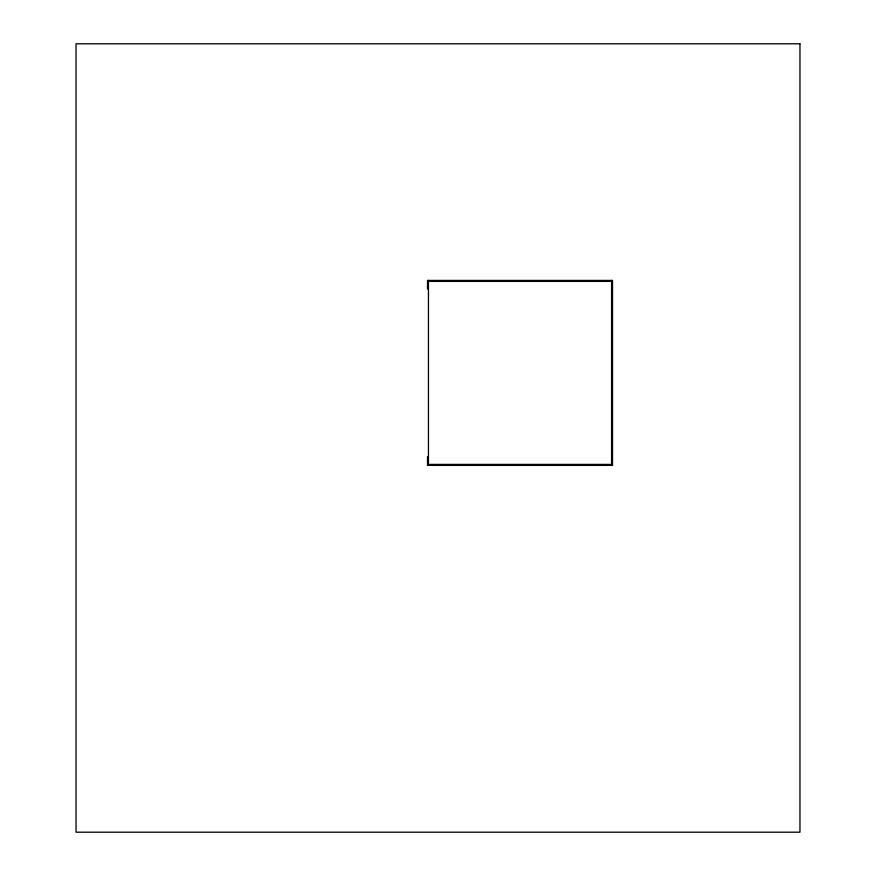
<?xml version="1.0" encoding="UTF-8"?>
<svg xmlns="http://www.w3.org/2000/svg" width="876" height="876" viewBox="0 0 876 876"><rect width="100%" height="100%" fill="white"/><g stroke="black" fill="none" stroke-linecap="round" stroke-linejoin="round"><path stroke-width="1.31" d="M428.452 281.382L611.568 281.382M428.452 289.036L427.499 289.036L427.499 280.43L612.521 280.43L612.521 465.386L427.499 465.375L427.499 456.79L428.452 456.79M428.452 464.422L611.568 464.422M611.568 280.43L611.568 465.386M428.452 280.43L428.452 465.375M799.963 43.8L76.037 43.8L76.037 832.2L799.963 832.2L799.963 43.8"/></g></svg>
